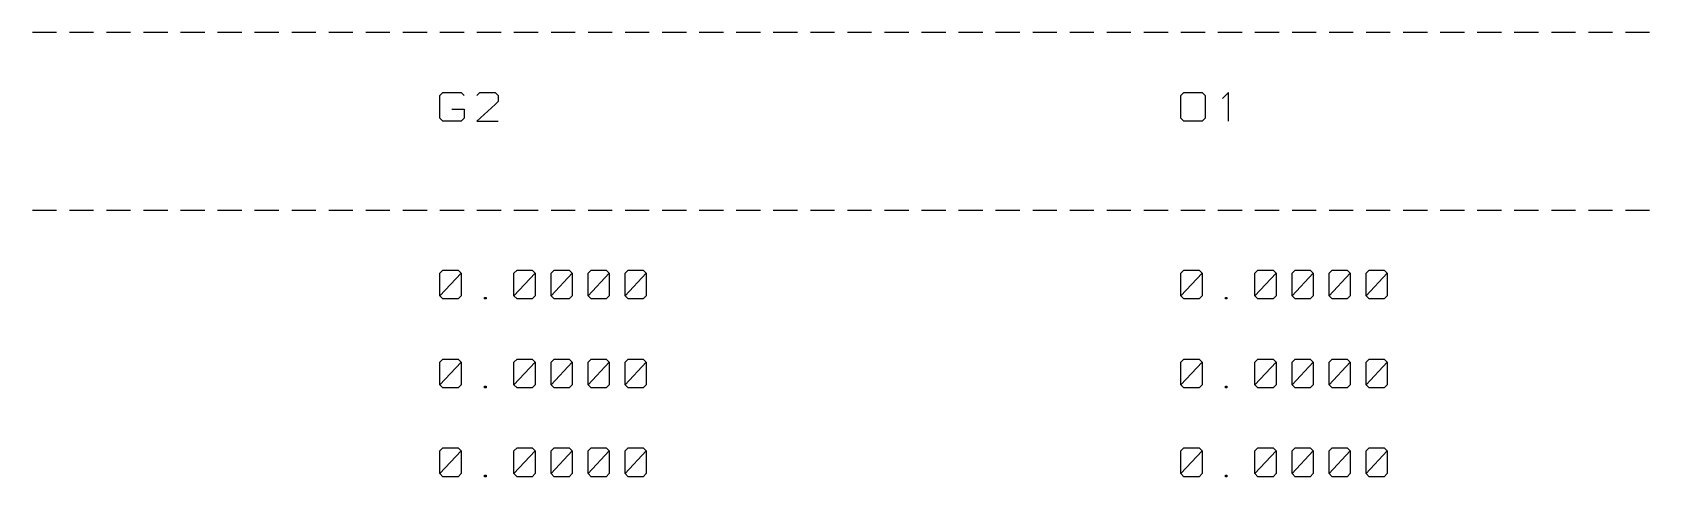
# Model space of a CAD drawing. Extents: x 0 to 291, y 0 to 144.
# Drawn here: x 182.43 to 218.79, y 0.17 to 10.17 of the extents above; entities that cross this region are included whole.
import ezdxf

# ---------------------------------------------------------------- set-up
doc = ezdxf.new("R2010")
doc.units = 0

msp = doc.modelspace()

# ---------------------------------------------------------------- linework, layer by layer
at = {"layer": 'StackupLayer'}
for p, q in [((182.427, 10.17), (182.971, 10.17)), ((183.26, 10.17), (183.804, 10.17)), ((184.093, 10.17), (184.637, 10.17)), ((184.926, 10.17), (185.47, 10.17)), ((185.759, 10.17), (186.303, 10.17)), ((186.592, 10.17), (187.136, 10.17)), ((187.425, 10.17), (187.969, 10.17)), ((188.258, 10.17), (188.802, 10.17)), ((189.091, 10.17), (189.635, 10.17)), ((189.924, 10.17), (190.468, 10.17)), ((190.757, 10.17), (191.301, 10.17)), ((191.59, 10.17), (192.134, 10.17)), ((192.423, 10.17), (192.967, 10.17)), ((193.256, 10.17), (193.8, 10.17)), ((194.089, 10.17), (194.633, 10.17)), ((194.922, 10.17), (195.466, 10.17)), ((195.755, 10.17), (196.299, 10.17)), ((196.588, 10.17), (197.132, 10.17)), ((197.421, 10.17), (197.965, 10.17)), ((198.254, 10.17), (198.798, 10.17)), ((199.087, 10.17), (199.631, 10.17)), ((199.92, 10.17), (200.464, 10.17)), ((200.753, 10.17), (201.297, 10.17)), ((201.586, 10.17), (202.13, 10.17)), ((202.419, 10.17), (202.963, 10.17)), ((203.252, 10.17), (203.796, 10.17)), ((204.085, 10.17), (204.629, 10.17)), ((204.918, 10.17), (205.462, 10.17)), ((205.751, 10.17), (206.295, 10.17)), ((206.584, 10.17), (207.128, 10.17)), ((207.417, 10.17), (207.961, 10.17)), ((208.25, 10.17), (208.794, 10.17)), ((209.083, 10.17), (209.627, 10.17)), ((209.916, 10.17), (210.46, 10.17)), ((210.749, 10.17), (211.293, 10.17)), ((211.582, 10.17), (212.126, 10.17)), ((212.415, 10.17), (212.959, 10.17)), ((213.248, 10.17), (213.792, 10.17)), ((214.081, 10.17), (214.625, 10.17)), ((214.914, 10.17), (215.458, 10.17)), ((215.747, 10.17), (216.291, 10.17)), ((216.58, 10.17), (217.124, 10.17)), ((217.413, 10.17), (217.957, 10.17)), ((218.246, 10.17), (218.79, 10.17)), ((191.59, 8.748), (191.658, 8.816)), ((191.59, 8.238), (191.59, 8.748)), ((191.658, 8.816), (192.066, 8.816)), ((192.066, 8.816), (192.134, 8.748)), ((192.423, 8.748), (192.491, 8.816)), ((192.491, 8.816), (192.831, 8.816)), ((192.831, 8.816), (192.899, 8.748)), ((192.899, 8.748), (192.899, 8.612)), ((208.25, 8.748), (208.318, 8.816)), ((208.25, 8.238), (208.25, 8.748)), ((208.318, 8.816), (208.726, 8.816)), ((208.726, 8.816), (208.794, 8.748)), ((208.794, 8.748), (208.794, 8.238)), ((209.321, 8.816), (209.185, 8.68)), ((209.321, 8.17), (209.321, 8.816)), ((191.862, 8.442), (192.134, 8.442)), ((192.134, 8.442), (192.134, 8.238)), ((192.831, 8.544), (192.423, 8.17)), ((192.899, 8.612), (192.831, 8.544)), ((191.658, 8.17), (191.59, 8.238)), ((192.066, 8.17), (191.658, 8.17)), ((192.134, 8.238), (192.066, 8.17)), ((192.423, 8.17), (192.899, 8.17)), ((208.318, 8.17), (208.25, 8.238)), ((208.726, 8.17), (208.318, 8.17)), ((208.794, 8.238), (208.726, 8.17)), ((182.427, 6.17), (182.971, 6.17)), ((183.26, 6.17), (183.804, 6.17)), ((184.093, 6.17), (184.637, 6.17)), ((184.926, 6.17), (185.47, 6.17)), ((185.759, 6.17), (186.303, 6.17)), ((186.592, 6.17), (187.136, 6.17)), ((187.425, 6.17), (187.969, 6.17)), ((188.258, 6.17), (188.802, 6.17)), ((189.091, 6.17), (189.635, 6.17)), ((189.924, 6.17), (190.468, 6.17)), ((190.757, 6.17), (191.301, 6.17)), ((191.59, 6.17), (192.134, 6.17)), ((192.423, 6.17), (192.967, 6.17)), ((193.256, 6.17), (193.8, 6.17)), ((194.089, 6.17), (194.633, 6.17)), ((194.922, 6.17), (195.466, 6.17)), ((195.755, 6.17), (196.299, 6.17)), ((196.588, 6.17), (197.132, 6.17)), ((197.421, 6.17), (197.965, 6.17)), ((198.254, 6.17), (198.798, 6.17)), ((199.087, 6.17), (199.631, 6.17)), ((199.92, 6.17), (200.464, 6.17)), ((200.753, 6.17), (201.297, 6.17)), ((201.586, 6.17), (202.13, 6.17)), ((202.419, 6.17), (202.963, 6.17)), ((203.252, 6.17), (203.796, 6.17)), ((204.085, 6.17), (204.629, 6.17)), ((204.918, 6.17), (205.462, 6.17)), ((205.751, 6.17), (206.295, 6.17)), ((206.584, 6.17), (207.128, 6.17)), ((207.417, 6.17), (207.961, 6.17)), ((208.25, 6.17), (208.794, 6.17)), ((209.083, 6.17), (209.627, 6.17)), ((209.916, 6.17), (210.46, 6.17)), ((210.749, 6.17), (211.293, 6.17)), ((211.582, 6.17), (212.126, 6.17)), ((212.415, 6.17), (212.959, 6.17)), ((213.248, 6.17), (213.792, 6.17)), ((214.081, 6.17), (214.625, 6.17)), ((214.914, 6.17), (215.458, 6.17)), ((215.747, 6.17), (216.291, 6.17)), ((216.58, 6.17), (217.124, 6.17)), ((217.413, 6.17), (217.957, 6.17)), ((218.246, 6.17), (218.79, 6.17)), ((191.59, 4.748), (191.658, 4.816)), ((191.59, 4.238), (191.59, 4.748)), ((191.59, 4.238), (192.066, 4.748)), ((191.658, 4.816), (191.998, 4.816)), ((191.998, 4.816), (192.066, 4.748)), ((192.066, 4.748), (192.066, 4.238)), ((193.256, 4.748), (193.324, 4.816)), ((193.256, 4.238), (193.256, 4.748)), ((193.256, 4.238), (193.732, 4.748)), ((193.324, 4.816), (193.664, 4.816)), ((193.664, 4.816), (193.732, 4.748)), ((193.732, 4.748), (193.732, 4.238)), ((194.089, 4.748), (194.157, 4.816)), ((194.089, 4.238), (194.089, 4.748)), ((194.089, 4.238), (194.565, 4.748)), ((194.157, 4.816), (194.497, 4.816)), ((194.497, 4.816), (194.565, 4.748)), ((194.565, 4.748), (194.565, 4.238)), ((194.922, 4.748), (194.99, 4.816)), ((194.922, 4.238), (194.922, 4.748)), ((194.922, 4.238), (195.398, 4.748)), ((194.99, 4.816), (195.33, 4.816)), ((195.33, 4.816), (195.398, 4.748)), ((195.398, 4.748), (195.398, 4.238)), ((195.755, 4.748), (195.823, 4.816)), ((195.755, 4.238), (195.755, 4.748)), ((195.755, 4.238), (196.231, 4.748)), ((195.823, 4.816), (196.163, 4.816)), ((196.163, 4.816), (196.231, 4.748)), ((196.231, 4.748), (196.231, 4.238)), ((208.25, 4.748), (208.318, 4.816)), ((208.25, 4.238), (208.25, 4.748)), ((208.25, 4.238), (208.726, 4.748)), ((208.318, 4.816), (208.658, 4.816)), ((208.658, 4.816), (208.726, 4.748)), ((208.726, 4.748), (208.726, 4.238)), ((209.916, 4.748), (209.984, 4.816)), ((209.916, 4.238), (209.916, 4.748)), ((209.916, 4.238), (210.392, 4.748)), ((209.984, 4.816), (210.324, 4.816)), ((210.324, 4.816), (210.392, 4.748)), ((210.392, 4.748), (210.392, 4.238)), ((210.749, 4.748), (210.817, 4.816)), ((210.749, 4.238), (210.749, 4.748)), ((210.749, 4.238), (211.225, 4.748)), ((210.817, 4.816), (211.157, 4.816)), ((211.157, 4.816), (211.225, 4.748)), ((211.225, 4.748), (211.225, 4.238)), ((211.582, 4.748), (211.65, 4.816)), ((211.582, 4.238), (211.582, 4.748)), ((211.582, 4.238), (212.058, 4.748)), ((211.65, 4.816), (211.99, 4.816)), ((211.99, 4.816), (212.058, 4.748)), ((212.058, 4.748), (212.058, 4.238)), ((212.415, 4.748), (212.483, 4.816)), ((212.415, 4.238), (212.415, 4.748)), ((212.415, 4.238), (212.891, 4.748)), ((212.483, 4.816), (212.823, 4.816)), ((212.823, 4.816), (212.891, 4.748)), ((212.891, 4.748), (212.891, 4.238)), ((191.658, 4.17), (191.59, 4.238)), ((191.998, 4.17), (191.658, 4.17)), ((192.066, 4.238), (191.998, 4.17)), ((192.593, 4.17), (192.593, 4.204)), ((192.593, 4.204), (192.627, 4.204)), ((192.627, 4.17), (192.593, 4.17)), ((192.627, 4.204), (192.627, 4.17)), ((193.324, 4.17), (193.256, 4.238)), ((193.664, 4.17), (193.324, 4.17)), ((193.732, 4.238), (193.664, 4.17)), ((194.157, 4.17), (194.089, 4.238)), ((194.497, 4.17), (194.157, 4.17)), ((194.565, 4.238), (194.497, 4.17)), ((194.99, 4.17), (194.922, 4.238)), ((195.33, 4.17), (194.99, 4.17)), ((195.398, 4.238), (195.33, 4.17)), ((195.823, 4.17), (195.755, 4.238)), ((196.163, 4.17), (195.823, 4.17)), ((196.231, 4.238), (196.163, 4.17)), ((208.318, 4.17), (208.25, 4.238)), ((208.658, 4.17), (208.318, 4.17)), ((208.726, 4.238), (208.658, 4.17)), ((209.253, 4.17), (209.253, 4.204)), ((209.253, 4.204), (209.287, 4.204)), ((209.287, 4.17), (209.253, 4.17)), ((209.287, 4.204), (209.287, 4.17)), ((209.984, 4.17), (209.916, 4.238)), ((210.324, 4.17), (209.984, 4.17)), ((210.392, 4.238), (210.324, 4.17)), ((210.817, 4.17), (210.749, 4.238)), ((211.157, 4.17), (210.817, 4.17)), ((211.225, 4.238), (211.157, 4.17)), ((211.65, 4.17), (211.582, 4.238)), ((211.99, 4.17), (211.65, 4.17)), ((212.058, 4.238), (211.99, 4.17)), ((212.483, 4.17), (212.415, 4.238)), ((212.823, 4.17), (212.483, 4.17)), ((212.891, 4.238), (212.823, 4.17)), ((191.59, 2.748), (191.658, 2.816)), ((191.59, 2.238), (191.59, 2.748)), ((191.59, 2.238), (192.066, 2.748)), ((191.658, 2.816), (191.998, 2.816)), ((191.998, 2.816), (192.066, 2.748)), ((192.066, 2.748), (192.066, 2.238)), ((193.256, 2.748), (193.324, 2.816)), ((193.256, 2.238), (193.256, 2.748)), ((193.256, 2.238), (193.732, 2.748)), ((193.324, 2.816), (193.664, 2.816)), ((193.664, 2.816), (193.732, 2.748)), ((193.732, 2.748), (193.732, 2.238)), ((194.089, 2.748), (194.157, 2.816)), ((194.089, 2.238), (194.089, 2.748)), ((194.089, 2.238), (194.565, 2.748)), ((194.157, 2.816), (194.497, 2.816)), ((194.497, 2.816), (194.565, 2.748)), ((194.565, 2.748), (194.565, 2.238)), ((194.922, 2.748), (194.99, 2.816)), ((194.922, 2.238), (194.922, 2.748)), ((194.922, 2.238), (195.398, 2.748)), ((194.99, 2.816), (195.33, 2.816)), ((195.33, 2.816), (195.398, 2.748)), ((195.398, 2.748), (195.398, 2.238)), ((195.755, 2.748), (195.823, 2.816)), ((195.755, 2.238), (195.755, 2.748)), ((195.755, 2.238), (196.231, 2.748)), ((195.823, 2.816), (196.163, 2.816)), ((196.163, 2.816), (196.231, 2.748)), ((196.231, 2.748), (196.231, 2.238)), ((208.25, 2.748), (208.318, 2.816)), ((208.25, 2.238), (208.25, 2.748)), ((208.25, 2.238), (208.726, 2.748)), ((208.318, 2.816), (208.658, 2.816)), ((208.658, 2.816), (208.726, 2.748)), ((208.726, 2.748), (208.726, 2.238)), ((209.916, 2.748), (209.984, 2.816)), ((209.916, 2.238), (209.916, 2.748)), ((209.916, 2.238), (210.392, 2.748)), ((209.984, 2.816), (210.324, 2.816)), ((210.324, 2.816), (210.392, 2.748)), ((210.392, 2.748), (210.392, 2.238)), ((210.749, 2.748), (210.817, 2.816)), ((210.749, 2.238), (210.749, 2.748)), ((210.749, 2.238), (211.225, 2.748)), ((210.817, 2.816), (211.157, 2.816)), ((211.157, 2.816), (211.225, 2.748)), ((211.225, 2.748), (211.225, 2.238)), ((211.582, 2.748), (211.65, 2.816)), ((211.582, 2.238), (211.582, 2.748)), ((211.582, 2.238), (212.058, 2.748)), ((211.65, 2.816), (211.99, 2.816)), ((211.99, 2.816), (212.058, 2.748)), ((212.058, 2.748), (212.058, 2.238)), ((212.415, 2.748), (212.483, 2.816)), ((212.415, 2.238), (212.415, 2.748)), ((212.415, 2.238), (212.891, 2.748)), ((212.483, 2.816), (212.823, 2.816)), ((212.823, 2.816), (212.891, 2.748)), ((212.891, 2.748), (212.891, 2.238)), ((191.658, 2.17), (191.59, 2.238)), ((192.066, 2.238), (191.998, 2.17)), ((192.593, 2.17), (192.593, 2.204)), ((192.593, 2.204), (192.627, 2.204)), ((192.627, 2.204), (192.627, 2.17)), ((193.324, 2.17), (193.256, 2.238)), ((193.732, 2.238), (193.664, 2.17)), ((194.157, 2.17), (194.089, 2.238)), ((194.565, 2.238), (194.497, 2.17)), ((194.99, 2.17), (194.922, 2.238)), ((195.398, 2.238), (195.33, 2.17)), ((195.823, 2.17), (195.755, 2.238)), ((196.231, 2.238), (196.163, 2.17)), ((208.318, 2.17), (208.25, 2.238)), ((208.726, 2.238), (208.658, 2.17)), ((209.253, 2.17), (209.253, 2.204)), ((209.253, 2.204), (209.287, 2.204)), ((209.287, 2.204), (209.287, 2.17)), ((209.984, 2.17), (209.916, 2.238)), ((210.392, 2.238), (210.324, 2.17)), ((210.817, 2.17), (210.749, 2.238)), ((211.225, 2.238), (211.157, 2.17)), ((211.65, 2.17), (211.582, 2.238)), ((212.058, 2.238), (211.99, 2.17)), ((212.483, 2.17), (212.415, 2.238)), ((212.891, 2.238), (212.823, 2.17)), ((191.998, 2.17), (191.658, 2.17)), ((192.627, 2.17), (192.593, 2.17)), ((193.664, 2.17), (193.324, 2.17)), ((194.497, 2.17), (194.157, 2.17)), ((195.33, 2.17), (194.99, 2.17)), ((196.163, 2.17), (195.823, 2.17)), ((208.658, 2.17), (208.318, 2.17)), ((209.287, 2.17), (209.253, 2.17)), ((210.324, 2.17), (209.984, 2.17)), ((211.157, 2.17), (210.817, 2.17)), ((211.99, 2.17), (211.65, 2.17)), ((212.823, 2.17), (212.483, 2.17)), ((191.59, 0.748), (191.658, 0.816)), ((191.59, 0.238), (191.59, 0.748)), ((191.59, 0.238), (192.066, 0.748)), ((191.658, 0.816), (191.998, 0.816)), ((191.998, 0.816), (192.066, 0.748)), ((192.066, 0.748), (192.066, 0.238)), ((193.256, 0.748), (193.324, 0.816)), ((193.256, 0.238), (193.256, 0.748)), ((193.256, 0.238), (193.732, 0.748)), ((193.324, 0.816), (193.664, 0.816)), ((193.664, 0.816), (193.732, 0.748)), ((193.732, 0.748), (193.732, 0.238)), ((194.089, 0.748), (194.157, 0.816)), ((194.089, 0.238), (194.089, 0.748)), ((194.089, 0.238), (194.565, 0.748)), ((194.157, 0.816), (194.497, 0.816)), ((194.497, 0.816), (194.565, 0.748)), ((194.565, 0.748), (194.565, 0.238)), ((194.922, 0.748), (194.99, 0.816)), ((194.922, 0.238), (194.922, 0.748)), ((194.922, 0.238), (195.398, 0.748)), ((194.99, 0.816), (195.33, 0.816)), ((195.33, 0.816), (195.398, 0.748)), ((195.398, 0.748), (195.398, 0.238)), ((195.755, 0.748), (195.823, 0.816)), ((195.755, 0.238), (195.755, 0.748)), ((195.755, 0.238), (196.231, 0.748)), ((195.823, 0.816), (196.163, 0.816)), ((196.163, 0.816), (196.231, 0.748)), ((196.231, 0.748), (196.231, 0.238)), ((208.25, 0.748), (208.318, 0.816)), ((208.25, 0.238), (208.25, 0.748)), ((208.25, 0.238), (208.726, 0.748)), ((208.318, 0.816), (208.658, 0.816)), ((208.658, 0.816), (208.726, 0.748)), ((208.726, 0.748), (208.726, 0.238)), ((209.916, 0.748), (209.984, 0.816)), ((209.916, 0.238), (209.916, 0.748)), ((209.916, 0.238), (210.392, 0.748)), ((209.984, 0.816), (210.324, 0.816)), ((210.324, 0.816), (210.392, 0.748)), ((210.392, 0.748), (210.392, 0.238)), ((210.749, 0.748), (210.817, 0.816)), ((210.749, 0.238), (210.749, 0.748)), ((210.749, 0.238), (211.225, 0.748)), ((210.817, 0.816), (211.157, 0.816)), ((211.157, 0.816), (211.225, 0.748)), ((211.225, 0.748), (211.225, 0.238)), ((211.582, 0.748), (211.65, 0.816)), ((211.582, 0.238), (211.582, 0.748)), ((211.582, 0.238), (212.058, 0.748)), ((211.65, 0.816), (211.99, 0.816)), ((211.99, 0.816), (212.058, 0.748)), ((212.058, 0.748), (212.058, 0.238)), ((212.415, 0.748), (212.483, 0.816)), ((212.415, 0.238), (212.415, 0.748)), ((212.415, 0.238), (212.891, 0.748)), ((212.483, 0.816), (212.823, 0.816)), ((212.823, 0.816), (212.891, 0.748)), ((212.891, 0.748), (212.891, 0.238)), ((191.658, 0.17), (191.59, 0.238)), ((191.998, 0.17), (191.658, 0.17)), ((192.066, 0.238), (191.998, 0.17)), ((192.593, 0.17), (192.593, 0.204)), ((192.593, 0.204), (192.627, 0.204)), ((192.627, 0.17), (192.593, 0.17)), ((192.627, 0.204), (192.627, 0.17)), ((193.324, 0.17), (193.256, 0.238)), ((193.664, 0.17), (193.324, 0.17)), ((193.732, 0.238), (193.664, 0.17)), ((194.157, 0.17), (194.089, 0.238)), ((194.497, 0.17), (194.157, 0.17)), ((194.565, 0.238), (194.497, 0.17)), ((194.99, 0.17), (194.922, 0.238)), ((195.33, 0.17), (194.99, 0.17)), ((195.398, 0.238), (195.33, 0.17)), ((195.823, 0.17), (195.755, 0.238)), ((196.163, 0.17), (195.823, 0.17)), ((196.231, 0.238), (196.163, 0.17)), ((208.318, 0.17), (208.25, 0.238)), ((208.658, 0.17), (208.318, 0.17)), ((208.726, 0.238), (208.658, 0.17)), ((209.253, 0.17), (209.253, 0.204)), ((209.253, 0.204), (209.287, 0.204)), ((209.287, 0.17), (209.253, 0.17)), ((209.287, 0.204), (209.287, 0.17)), ((209.984, 0.17), (209.916, 0.238)), ((210.324, 0.17), (209.984, 0.17)), ((210.392, 0.238), (210.324, 0.17)), ((210.817, 0.17), (210.749, 0.238)), ((211.157, 0.17), (210.817, 0.17)), ((211.225, 0.238), (211.157, 0.17)), ((211.65, 0.17), (211.582, 0.238)), ((211.99, 0.17), (211.65, 0.17)), ((212.058, 0.238), (211.99, 0.17)), ((212.483, 0.17), (212.415, 0.238)), ((212.823, 0.17), (212.483, 0.17)), ((212.891, 0.238), (212.823, 0.17))]:
    msp.add_line(p, q, dxfattribs=at)

doc.saveas('drawing.dxf')
